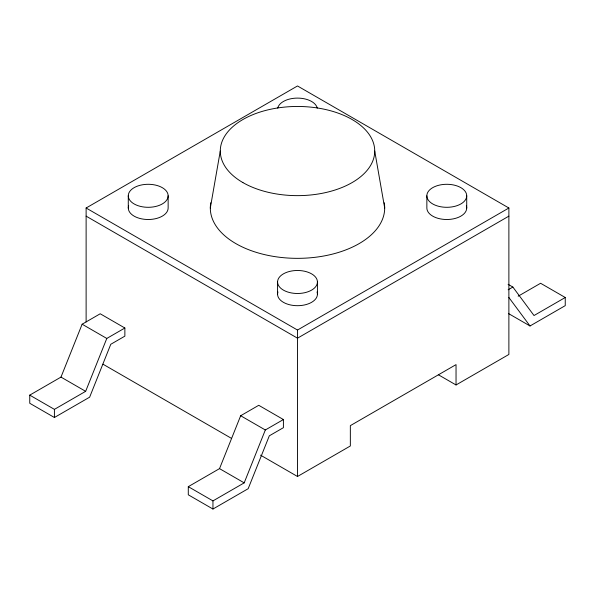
<?xml version="1.0" encoding="UTF-8"?>
<svg xmlns="http://www.w3.org/2000/svg" width="595" height="595" viewBox="0 0 595 595"><rect width="100%" height="100%" fill="white"/><g stroke="black" fill="none" stroke-linecap="round" stroke-linejoin="round"><path stroke-width="0.89" d="M210.31 208.005L220.276 151.048M60.988 377.096L82.132 324.208L100.213 313.773L124.868 328.009L124.868 336.145L110.782 344.282L89.644 397.17L54.413 417.504L29.75 403.269L29.75 395.132L60.988 377.096L85.65 391.332L106.788 338.451L124.868 328.009M219.525 468.629L240.663 415.741L258.743 405.299L283.406 419.542L283.406 427.679L269.319 435.815L248.175 488.696L212.951 509.037L188.288 494.802L188.288 486.665L219.525 468.629L244.188 482.865L265.325 429.977L283.406 419.542M86.119 321.962L86.119 208.005L297.5 85.963L508.881 208.005L508.881 354.456L456.038 384.965L438.351 374.753M29.75 395.132L54.413 409.367L85.65 391.332M86.119 208.005L297.5 330.046L508.881 208.005M508.881 216.141L297.5 338.176L86.119 216.141M508.152 289.787L512.868 287.058L534.013 315.536L565.25 297.5L565.25 305.637L530.019 325.978L508.539 313.58M518.163 296.213L540.587 283.265L565.25 297.5M188.288 486.665L212.951 500.901L244.188 482.865M260.528 455.145L297.5 476.491L350.343 445.982L350.343 425.641L456.038 364.623L456.038 384.965M508.1 284.306L512.868 287.058M82.132 324.208L106.788 338.451M240.663 415.741L265.325 429.977M102.995 364.2L231.596 438.441M508.881 297.5L530.019 325.978M374.724 151.048L384.69 208.005M466.718 195.8A19.933 11.506 0 0 1 436.819 205.766A19.933 11.506 0 0 1 436.819 185.833A19.933 11.506 0 0 1 466.718 195.8L466.718 208.005M426.86 195.8L426.86 208.005A19.933 11.506 0 0 0 448.742 219.451A19.933 11.506 0 0 0 466.331 205.758M317.433 281.985A19.933 11.506 0 0 1 287.534 291.952A19.933 11.506 0 0 1 287.534 272.027A19.933 11.506 0 0 1 317.433 281.985L317.433 294.19M297.5 330.046L297.5 476.491M277.567 281.985L277.567 294.19M212.951 500.901L212.951 509.037M168.14 195.8A19.933 11.506 0 0 1 138.248 205.766A19.933 11.506 0 0 1 138.248 185.833A19.933 11.506 0 0 1 168.14 195.8L168.14 208.005A19.933 11.506 0 0 1 146.258 219.451A19.933 11.506 0 0 1 128.669 205.758M128.282 195.8L128.282 208.005M54.413 409.367L54.413 417.504M384.214 202.746A87.19 50.337 0 0 1 297.5 258.342A87.19 50.337 0 0 1 210.786 202.746M277.739 108.104A19.933 11.506 0 0 1 297.5 98.101A19.933 11.506 0 0 1 317.261 108.104M317.046 291.944A19.933 11.506 0 0 1 297.5 305.696A19.933 11.506 0 0 1 277.954 291.944M242.894 182.576A77.224 44.588 0 0 0 372.098 162.591A77.224 44.588 0 0 0 277.515 107.985A77.224 44.588 0 0 0 242.894 182.576"/></g></svg>
